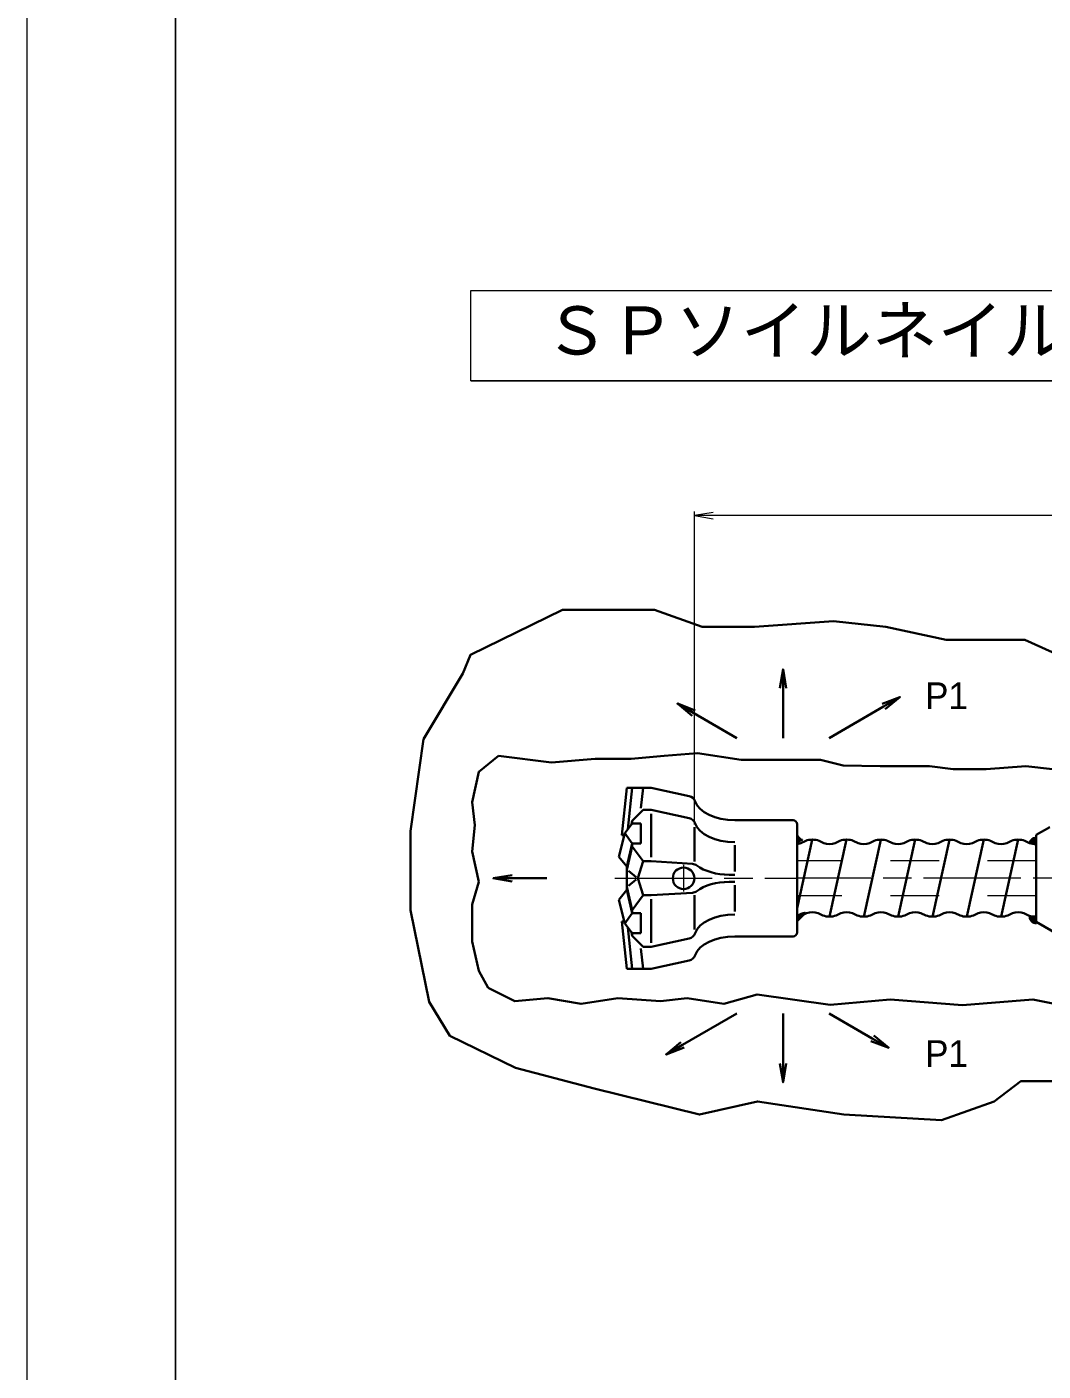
# Model space of a CAD drawing. Units: millimetres, scale not verified. Extents: x 1889 to 4202, y 889 to 2522.
# Drawn here: x 1888.9 to 2265.1, y 1527.6 to 2025 of the extents above; entities that cross this region are included whole.
import ezdxf
from ezdxf.enums import TextEntityAlignment as Align

# ---------------------------------------------------------------- set-up
doc = ezdxf.new("R2010")
doc.units = ezdxf.units.MM
doc.header["$LTSCALE"] = 3
doc.linetypes.add('CHAIN', pattern=[18.5, 12, -1.5, 3.5, -1.5])
doc.linetypes.add('DASHED_SPACED', pattern=[12, 6, -6])
for name, color, linetype, lineweight in [('0_2', 7, 'Continuous', 13), ('1外形線', 7, 'Continuous', 35), ('3隠れ線', 2, 'DASHED_SPACED', 13), ('4中心線', 1, 'CHAIN', 15), ('6寸法線', 4, 'Continuous', 13), ('7 枠・タイトル', 7, 'Continuous', 25), ('DEFPOINTS_3', 7, 'Continuous', 13)]:
    doc.layers.add(name, color=color, linetype=linetype, lineweight=lineweight)
doc.styles.add('ＭＳ Ｐゴシック', font='')
doc.styles.get('ＭＳ Ｐゴシック').set_extended_font_data('MS PGothic')

# ---------------------------------------------------------------- blocks, each defined once
blk = doc.blocks.new('open_arrow')
at = {"color": 0, "linetype": 'Continuous', "lineweight": -2}
blk.add_lwpolyline([(7.5, 1.25), (0, 0), (7.5, -1.25)], dxfattribs=at)

msp = doc.modelspace()

# ---------------------------------------------------------------- hatches: boundary and pattern name
at = {"layer": '1外形線'}
h = msp.add_hatch(dxfattribs=at)
h.set_pattern_fill('USER', color=256, style=0, pattern_type=2)
h.set_pattern_definition([(225, (2436.216, 2976.72), (0.00884, -0.00884), [])])
h.paths.add_polyline_path([(2174.022, 1723.354), (2175.449, 1724.025, -0.02011), (2175.983, 1724.202), (2174.022, 1726.164)])
h = msp.add_hatch(dxfattribs=at)
h.set_pattern_fill('USER', color=256, style=0, pattern_type=2)
h.set_pattern_definition([(225, (2334.612, 2956.423), (0.00884, -0.00884), [])])
h.paths.add_polyline_path([(2174.049, 1694.07), (2177.273, 1697.294, 0.06346), (2175.797, 1696.943), (2174.049, 1696.136)])

# ---------------------------------------------------------------- linework, layer by layer
at = {"layer": '0_2'}
for p, q in [((2053.214, 1894.06), (2053.214, 1927.427)), ((2053.214, 1927.427), (2497.536, 1927.427))]:
    msp.add_line(p, q, dxfattribs=at)
at = {"layer": '1外形線'}
for p, q in [((2137.147, 1756.325), (2124.878, 1755.274)), ((2153.272, 1753.872), (2137.147, 1756.325)), ((2063.533, 1755.274), (2056.171, 1749.317)), ((2083.163, 1752.821), (2063.533, 1755.274)), ((2099.288, 1754.223), (2083.163, 1752.821)), ((2112.609, 1754.223), (2099.288, 1754.223)), ((2124.878, 1755.274), (2112.609, 1754.223)), ((2167.994, 1753.872), (2153.272, 1753.872)), ((2182.717, 1753.872), (2167.994, 1753.872)), ((2191.13, 1751.77), (2182.717, 1753.872)), ((2204.801, 1751.42), (2191.13, 1751.77)), ((2223.03, 1751.42), (2204.801, 1751.42)), ((2231.793, 1750.368), (2223.03, 1751.42)), ((2258.785, 1751.42), (2244.062, 1750.368)), ((2268.6, 1750.368), (2258.785, 1751.42)), ((2056.171, 1749.317), (2053.718, 1738.105)), ((2244.062, 1750.368), (2231.793, 1750.368)), ((2109.095, 1725.974), (2110.987, 1743.474)), ((2110.987, 1743.474), (2120.022, 1743.474)), ((2111.368, 1728.175), (2113.022, 1743.474)), ((2116.206, 1735.928), (2117.022, 1743.474)), ((2120.022, 1743.474), (2134.07, 1740.401)), ((2053.718, 1738.105), (2054.769, 1729.696)), ((2113.022, 1731.26), (2112.707, 1729.871)), ((2113.022, 1731.26), (2117.022, 1735.322)), ((2113.022, 1730.269), (2113.022, 1731.26)), ((2117.022, 1735.322), (2120.022, 1735.322)), ((2120.022, 1735.322), (2134.07, 1732.249)), ((2120.022, 1733.809), (2120.022, 1717.749)), ((2151.022, 1731.474), (2172.522, 1731.474)), ((2054.769, 1729.696), (2053.718, 1719.885)), ((2110.222, 1726.724), (2108.03, 1717.974)), ((2109.095, 1725.974), (2110.034, 1725.974)), ((2113.022, 1730.269), (2110.222, 1726.724)), ((2110.222, 1726.724), (2113.022, 1722.908)), ((2113.022, 1730.269), (2116.222, 1730.269)), ((2116.222, 1722.908), (2116.222, 1730.269)), ((2136.022, 1716.182), (2136.022, 1728.889)), ((2174.022, 1689.974), (2174.022, 1729.974)), ((2267.586, 1728.957), (2262.586, 1726.071)), ((2262.586, 1726.071), (2262.587, 1693.844)), ((2113.022, 1722.908), (2111.022, 1714.293)), ((2113.022, 1721.734), (2111.022, 1713.119)), ((2113.022, 1721.734), (2113.022, 1722.908)), ((2113.022, 1722.908), (2116.222, 1722.908)), ((2113.022, 1721.734), (2117.022, 1716.269)), ((2151.022, 1722.208), (2151.022, 1712.492)), ((2179.668, 1724.225), (2174.022, 1698.883)), ((2175.447, 1723.014), (2177.216, 1723.83)), ((2182.149, 1723.83), (2183.918, 1723.014)), ((2182.149, 1723.83), (2183.918, 1723.014)), ((2192.381, 1724.282), (2186.031, 1695.782)), ((2188.147, 1723.014), (2189.916, 1723.83)), ((2194.849, 1723.83), (2196.618, 1723.014)), ((2205.068, 1724.224), (2198.718, 1695.724)), ((2200.847, 1723.014), (2202.616, 1723.83)), ((2207.549, 1723.831), (2209.318, 1723.015)), ((2207.549, 1723.83), (2209.318, 1723.014)), ((2217.781, 1724.282), (2211.431, 1695.782)), ((2213.547, 1723.015), (2215.316, 1723.831)), ((2220.249, 1723.831), (2222.018, 1723.015)), ((2230.468, 1724.224), (2224.118, 1695.724)), ((2226.247, 1723.014), (2228.016, 1723.83)), ((2232.949, 1723.83), (2234.718, 1723.014)), ((2232.949, 1723.83), (2234.718, 1723.014)), ((2243.181, 1724.282), (2236.831, 1695.782)), ((2238.947, 1723.014), (2240.716, 1723.83)), ((2245.649, 1723.83), (2247.418, 1723.014)), ((2255.881, 1724.281), (2249.531, 1695.782)), ((2251.647, 1723.015), (2253.416, 1723.831)), ((2258.349, 1723.831), (2260.118, 1723.015)), ((2260.242, 1723.047), (2262.181, 1724.986)), ((2260.293, 1723.275), (2261.953, 1724.935)), ((2260.316, 1722.945), (2262.384, 1725.012)), ((2260.384, 1723.543), (2261.684, 1724.843)), ((2260.45, 1722.901), (2262.569, 1725.021)), ((2260.572, 1723.907), (2261.32, 1724.656)), ((2260.586, 1722.861), (2262.587, 1724.862)), ((2260.725, 1722.823), (2262.587, 1724.685)), ((2260.866, 1722.788), (2262.587, 1724.508)), ((2261.011, 1722.756), (2262.587, 1724.331)), ((2261.159, 1722.727), (2262.587, 1724.155)), ((2261.31, 1722.701), (2262.587, 1723.978)), ((2261.465, 1722.679), (2262.587, 1723.801)), ((2261.624, 1722.661), (2262.587, 1723.624)), ((2261.786, 1722.647), (2262.587, 1723.447)), ((2261.953, 1722.637), (2262.587, 1723.271)), ((2262.124, 1722.631), (2262.587, 1723.094)), ((2262.3, 1722.631), (2262.587, 1722.917)), ((2262.482, 1722.635), (2262.587, 1722.74)), ((2053.718, 1719.885), (2056.171, 1708.673)), ((2108.03, 1717.974), (2111.022, 1714.293)), ((2117.022, 1716.269), (2115.022, 1709.974)), ((2117.022, 1716.269), (2120.022, 1716.269)), ((2120.022, 1716.269), (2135.265, 1715.303)), ((2111.022, 1714.293), (2111.022, 1705.655)), ((2111.555, 1712.699), (2114.436, 1710.434)), ((2148.901, 1711.289), (2151.022, 1711.289)), ((2056.171, 1708.673), (2053.718, 1700.264)), ((2113.022, 1698.215), (2111.022, 1706.829)), ((2111.555, 1707.249), (2114.436, 1709.514)), ((2117.022, 1703.679), (2115.022, 1709.974)), ((2148.901, 1708.659), (2151.022, 1708.659)), ((2151.022, 1697.741), (2151.022, 1707.456)), ((2108.03, 1701.974), (2111.022, 1705.655)), ((2110.222, 1693.224), (2108.03, 1701.974)), ((2113.022, 1697.04), (2111.022, 1705.655)), ((2113.022, 1698.215), (2117.022, 1703.679)), ((2117.022, 1703.679), (2120.022, 1703.679)), ((2120.022, 1703.679), (2135.265, 1704.645)), ((2120.022, 1686.139), (2120.022, 1702.199)), ((2136.022, 1703.766), (2136.022, 1691.059)), ((2053.718, 1700.264), (2053.718, 1686.599)), ((2110.222, 1693.224), (2113.022, 1697.04)), ((2113.022, 1698.215), (2113.022, 1697.04)), ((2113.022, 1697.04), (2116.222, 1697.04)), ((2116.222, 1697.04), (2116.222, 1689.679)), ((2174.022, 1696.979), (2174.031, 1696.984)), ((2175.8, 1696.23), (2177.568, 1697.046)), ((2181.797, 1697.045), (2183.566, 1696.229)), ((2188.499, 1696.229), (2190.268, 1697.045)), ((2194.497, 1697.045), (2196.266, 1696.229)), ((2201.199, 1696.229), (2202.968, 1697.045)), ((2207.197, 1697.045), (2208.966, 1696.229)), ((2213.899, 1696.229), (2215.668, 1697.045)), ((2219.897, 1697.045), (2221.666, 1696.229)), ((2226.599, 1696.229), (2228.368, 1697.045)), ((2232.597, 1697.045), (2234.366, 1696.229)), ((2239.299, 1696.229), (2241.068, 1697.045)), ((2245.297, 1697.045), (2247.066, 1696.229)), ((2251.999, 1696.229), (2253.768, 1697.045)), ((2257.997, 1697.045), (2259.766, 1696.229)), ((2109.095, 1693.974), (2110.987, 1676.474)), ((2109.095, 1693.974), (2110.034, 1693.974)), ((2113.022, 1689.679), (2110.222, 1693.224)), ((2111.368, 1691.773), (2113.022, 1676.474)), ((2260.142, 1695.844), (2260.339, 1696.041)), ((2260.146, 1695.671), (2260.478, 1696.004)), ((2260.152, 1696.031), (2260.202, 1696.081)), ((2260.16, 1695.508), (2260.62, 1695.968)), ((2260.183, 1695.355), (2260.764, 1695.936)), ((2260.215, 1695.21), (2260.911, 1695.906)), ((2260.254, 1695.072), (2261.061, 1695.879)), ((2260.299, 1694.94), (2261.213, 1695.855)), ((2260.35, 1694.814), (2261.369, 1695.834)), ((2260.406, 1694.694), (2261.528, 1695.816)), ((2260.468, 1694.579), (2261.69, 1695.801)), ((2260.535, 1694.469), (2261.856, 1695.79)), ((2260.606, 1694.363), (2262.026, 1695.783)), ((2260.682, 1694.263), (2262.2, 1695.78)), ((2260.763, 1694.167), (2262.378, 1695.782)), ((2260.848, 1694.075), (2262.561, 1695.788)), ((2260.938, 1693.988), (2262.587, 1695.637)), ((2261.032, 1693.905), (2262.587, 1695.46)), ((2261.13, 1693.827), (2262.587, 1695.283)), ((2261.233, 1693.753), (2262.587, 1695.107)), ((2261.341, 1693.685), (2262.587, 1694.93)), ((2261.454, 1693.621), (2262.587, 1694.753)), ((2261.572, 1693.562), (2262.587, 1694.576)), ((2261.695, 1693.508), (2262.587, 1694.4)), ((2261.824, 1693.46), (2262.587, 1694.223)), ((2261.959, 1693.419), (2262.587, 1694.046)), ((2262.101, 1693.384), (2262.587, 1693.869)), ((2262.251, 1693.357), (2262.587, 1693.692)), ((2262.409, 1693.338), (2262.587, 1693.516)), ((2262.577, 1693.329), (2262.587, 1693.339)), ((2278.068, 1684.906), (2262.587, 1693.844)), ((2053.718, 1686.599), (2056.171, 1675.737)), ((2113.022, 1688.688), (2112.707, 1690.077)), ((2113.022, 1689.679), (2116.222, 1689.679)), ((2113.022, 1689.679), (2113.022, 1688.688)), ((2113.022, 1688.688), (2117.022, 1684.627)), ((2120.022, 1684.627), (2134.07, 1687.7)), ((2151.022, 1688.474), (2172.522, 1688.474)), ((2116.206, 1684.02), (2117.022, 1676.474)), ((2117.022, 1684.627), (2120.022, 1684.627)), ((2110.987, 1676.474), (2120.022, 1676.474)), ((2120.022, 1676.474), (2134.07, 1679.547)), ((2056.171, 1675.737), (2059.677, 1669.431)), ((2059.677, 1669.431), (2069.492, 1664.525)), ((2146.962, 1663.474), (2159.231, 1666.978)), ((2159.231, 1666.978), (2186.223, 1663.124)), ((2069.492, 1664.525), (2081.761, 1665.576)), ((2081.761, 1665.576), (2094.03, 1663.474)), ((2094.03, 1663.474), (2107.701, 1665.576)), ((2107.701, 1665.576), (2123.476, 1664.525)), ((2123.476, 1664.525), (2133.291, 1665.576)), ((2133.291, 1665.576), (2146.962, 1663.474)), ((2186.223, 1663.124), (2208.503, 1665.086)), ((2208.503, 1665.086), (2235.247, 1663.03)), ((2235.247, 1663.03), (2261.305, 1665.086)), ((2261.305, 1665.086), (2285.307, 1660.288))]:
    msp.add_line(p, q, dxfattribs=at)
at = {"layer": '1外形線', "color": 4}
msp.add_lwpolyline([(2279.91, 1788.453), (2258.369, 1798.177), (2229.183, 1798.177), (2206.947, 1803.039), (2187.49, 1805.122), (2158.305, 1803.039), (2138.848, 1803.039), (2121.19, 1809.371), (2087.14, 1809.371), (2053.09, 1792.702), (2050.311, 1785.756), (2035.718, 1761.446), (2030.854, 1727.412), (2030.854, 1698.24), (2037.803, 1664.206), (2045.447, 1651.704), (2069.768, 1639.896), (2098.953, 1632.256), (2137.867, 1622.532), (2159.409, 1627.394), (2191.374, 1622.532), (2227.508, 1620.448), (2246.965, 1627.394), (2256.899, 1634.924), (2281.22, 1634.924)], dxfattribs=at)
at = {"layer": '1外形線'}
for points in [[(2168.831, 1787.342), (2168.831, 1780.342), (2168.831, 1761.865)], [(2212.128, 1777.014), (2206.065, 1773.514), (2185.888, 1761.865)], [(2129.709, 1774.604), (2135.772, 1771.104), (2151.774, 1761.865)], [(2061.558, 1709.974), (2068.558, 1709.974), (2081.407, 1709.974)], [(2125.534, 1644.838), (2131.596, 1648.338), (2151.774, 1659.988)], [(2168.831, 1634.51), (2168.831, 1641.51), (2168.831, 1659.988)], [(2207.952, 1647.249), (2201.89, 1650.749), (2185.888, 1659.988)]]:
    msp.add_lwpolyline(points, dxfattribs=at)
msp.add_circle((2132.022, 1709.974), 4, dxfattribs=at)
for centre, radius, start, end in [((2133.429, 1737.47), 3, 18.2715, 77.66091), ((2133.429, 1729.318), 3, 18.2715, 77.66091), ((2172.522, 1729.974), 1.5, 0, 90), ((2173.332, 1728.63), 6, 276.59563, 290.63617), ((2179.682, 1717.279), 7, 69.36613, 110.63387), ((2186.032, 1728.63), 6, 249.36605, 290.63617), ((2192.382, 1717.28), 7, 69.36613, 110.63387), ((2198.732, 1728.63), 6, 249.36605, 290.63617), ((2205.082, 1717.279), 7, 69.36613, 110.63387), ((2211.433, 1728.63), 6, 249.36605, 290.63617), ((2217.783, 1717.28), 7, 69.36613, 110.63387), ((2224.133, 1728.63), 6, 249.36605, 290.63617), ((2230.482, 1717.279), 7, 69.36613, 110.63387), ((2236.832, 1728.63), 6, 249.36605, 290.63617), ((2243.182, 1717.28), 7, 69.36613, 110.63387), ((2249.533, 1728.63), 6, 249.36605, 290.63617), ((2255.883, 1717.28), 7, 69.36613, 110.63387), ((2262.233, 1728.63), 6, 249.36605, 273.41912), ((2262.587, 1722.641), 2.38, 89.99974, 171.94811), ((2265.047, 1717.222), 7, 110.57551, 110.63387), ((2135.075, 1712.309), 3, 52.83599, 86.37537), ((2135.075, 1707.639), 3, 273.62463, 307.16401), ((2173.333, 1702.78), 7, 275.64866, 290.63387), ((2179.683, 1691.431), 6, 69.36992, 110.63395), ((2186.032, 1702.78), 7, 249.36613, 290.63387), ((2192.382, 1691.43), 6, 69.36992, 110.63395), ((2198.732, 1702.78), 7, 249.36613, 290.63387), ((2205.083, 1691.43), 6, 69.36992, 110.63395), ((2211.432, 1702.78), 7, 249.36613, 290.63387), ((2217.782, 1691.43), 6, 69.36992, 110.63395), ((2224.132, 1702.78), 7, 249.36613, 290.63387), ((2230.483, 1691.43), 6, 69.36992, 110.63395), ((2236.832, 1702.78), 7, 249.36613, 290.63387), ((2243.182, 1691.43), 6, 69.36992, 110.63395), ((2249.533, 1702.78), 7, 249.36613, 290.63387), ((2255.883, 1691.43), 6, 69.36992, 110.63395), ((2262.233, 1702.78), 7, 249.36613, 273.01012), ((2262.6, 1695.79), 2.461, 172.88677, 271.62332), ((2133.429, 1690.63), 3, 282.33909, 341.7285), ((2172.522, 1689.974), 1.5, 270, 0), ((2133.429, 1682.478), 3, 282.33909, 341.7285)]:
    msp.add_arc(centre, radius, start, end, dxfattribs=at)
for centre, start_param, end_param in [((2151.022, 1739.974), 0.1849561, 1.5707963), ((2151.022, 1731.822), 0.1849561, 1.5707963), ((2148.901, 1719.789), 0.6419187, 1.5707963), ((2148.901, 1700.159), 4.712389, 5.6412666), ((2151.022, 1688.127), 4.712389, 6.0982292), ((2151.022, 1679.974), 4.712389, 6.0982292)]:
    msp.add_ellipse(centre, major_axis=(-15, 0), ratio=0.566667, start_param=start_param, end_param=end_param, dxfattribs=at)
at = {"layer": '3隠れ線'}
for p, q in [((2262.587, 1716.474), (2174.022, 1716.474)), ((2262.587, 1703.474), (2174.022, 1703.474))]:
    msp.add_line(p, q, dxfattribs=at)
at = {"layer": '4中心線'}
for p, q in [((2132.022, 1714.905), (2132.022, 1705.043)), ((2106.587, 1709.974), (2174.022, 1709.974)), ((3588.888, 1709.973), (2174.022, 1710.019))]:
    msp.add_line(p, q, dxfattribs=at)
at = {"layer": '6寸法線'}
for p, q in [((2136.022, 1729.889), (2136.022, 1845.675)), ((2687.547, 1844.175), (2136.022, 1844.175))]:
    msp.add_line(p, q, dxfattribs=at)
at = {"layer": '7 枠・タイトル'}
for p, q in [((1943.868, 2467.402), (1943.868, 943.902)), ((2053.214, 1894.06), (2497.536, 1894.06))]:
    msp.add_line(p, q, dxfattribs=at)
at = {"layer": 'DEFPOINTS_3'}
msp.add_line((1888.868, 2522.402), (1888.868, 888.902), dxfattribs=at)

# ---------------------------------------------------------------- block references
at = {"layer": '1外形線', "xscale": 0.933, "yscale": 0.933}
for p, rotation in [((2168.831, 1787.342), 270), ((2212.128, 1777.014), 210), ((2129.709, 1774.604), 330), ((2207.952, 1647.249), 150), ((2125.534, 1644.838), 30), ((2168.831, 1634.51), 90)]:
    msp.add_blockref('open_arrow', p, dxfattribs=dict(at, rotation=rotation))
msp.add_blockref('open_arrow', (2061.558, 1709.974), dxfattribs=at)
at = {"layer": '6寸法線', "xscale": 0.933, "yscale": 0.933}
msp.add_blockref('open_arrow', (2136.022, 1844.175), dxfattribs=at)

# ---------------------------------------------------------------- texts
at = {"layer": '1外形線', "style": 'ＭＳ Ｐゴシック'}
for p in [(2221.435, 1769.598), (2221.435, 1637.211)]:
    msp.add_text('P1', height=9.897, dxfattribs=at).set_placement(p, align=Align.BOTTOM_LEFT)
at = {"layer": '7 枠・タイトル', "style": 'ＭＳ Ｐゴシック'}
msp.add_text('ＳＰソイルネイル,2方向加圧要領図', height=17.82, dxfattribs=at).set_placement((2080.218, 1898.452), align=Align.BOTTOM_LEFT)

doc.saveas('drawing.dxf')
